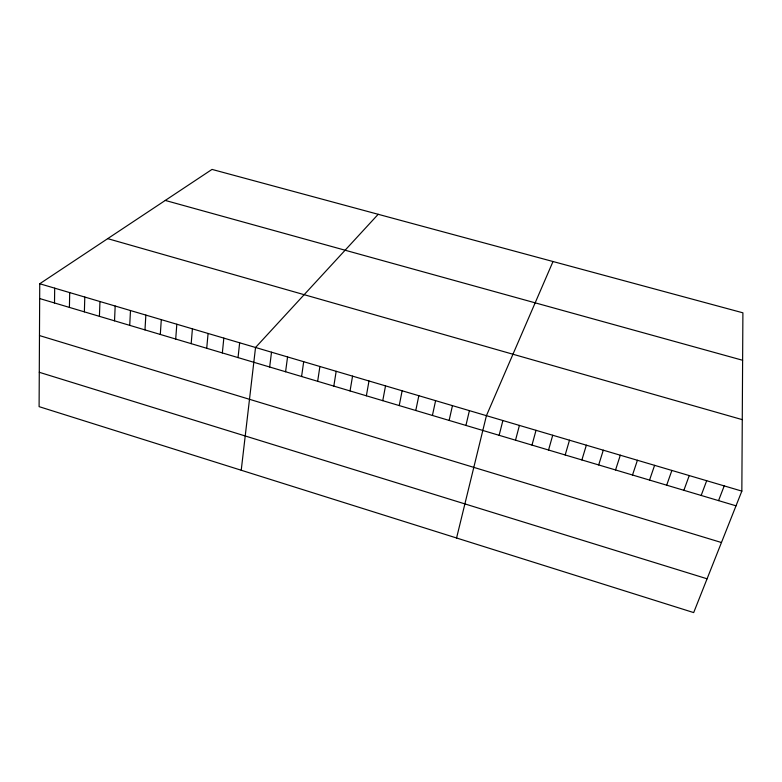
<?xml version="1.0" encoding="UTF-8"?>
<svg xmlns="http://www.w3.org/2000/svg" width="782" height="782" viewBox="0 0 782 782"><rect width="100%" height="100%" fill="white"/><g stroke="black" fill="none" stroke-linecap="round" stroke-linejoin="round"><path stroke-width="1.17" d="M39.745 283.749L39.1 406.65L693.683 612.589L741.844 491.106L742.9 312.82L212.02 169.411L39.745 283.749L741.844 491.106M54.505 302.966L54.691 288.167M69.412 307.394L69.706 292.595M84.378 311.852L84.798 297.052M99.422 316.329L99.949 301.529M114.534 320.835L115.179 306.026M129.724 325.351L130.477 310.552M144.973 329.896L145.853 315.087M160.3 334.452L161.297 319.652M175.706 339.036L176.82 324.237M191.179 343.64L192.411 328.841M206.722 348.273L208.08 333.464M222.342 352.926L223.828 338.117M238.041 357.589L239.644 342.79M241.227 470.236L255.538 347.482L378.195 214.297M269.663 367.002L271.51 352.203M285.586 371.743L287.561 356.944M301.588 376.504L303.69 361.704M317.658 381.293L319.897 366.484M333.816 386.103L336.182 371.303M350.053 390.932L352.555 376.132M366.367 395.79L368.996 380.99M382.76 400.667L385.526 385.868M399.231 405.575L402.134 390.775M415.78 410.501L418.829 395.702M432.417 415.447L435.603 400.658M449.132 420.423L452.455 405.643M465.935 425.428L469.405 410.638M456.571 537.987L486.424 415.672L553.011 261.53M499.131 435.31L502.885 420.53M515.524 440.188L519.414 425.408M531.995 445.095L536.022 430.315M548.553 450.021L552.718 435.251M565.181 454.968L569.492 440.198M581.886 459.943L586.353 445.183M598.68 464.938L603.293 450.188M615.551 469.962L620.312 455.212M632.511 475.006L637.418 460.266M649.549 480.08L654.602 465.339M666.675 485.172L671.885 470.441M683.879 490.294L689.245 475.564M701.171 495.446L706.684 480.715M718.55 500.617L724.22 485.896M165.276 200.436L742.617 360.267M107.711 238.647L742.265 419.641M39.667 298.548L736.009 505.817M39.471 335.566L721.454 542.522M39.286 372.291L707.084 578.797"/></g></svg>
